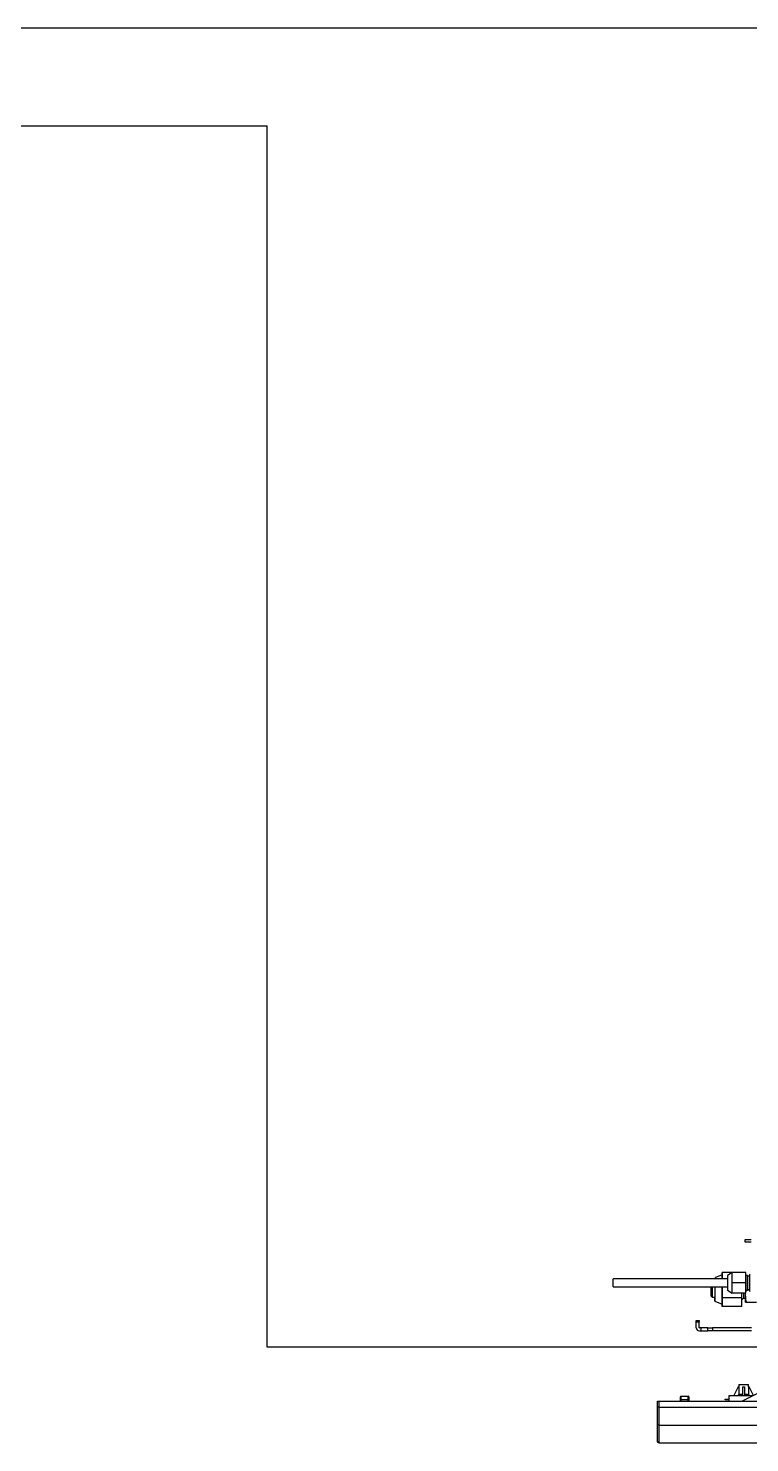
# Model space of a CAD drawing. Header units: millimetres. Extents: x 10547 to 11305, y 9897 to 10391.
# Drawn here: x 10972.53 to 10977.8, y 10281.63 to 10291.97 of the extents above; entities that cross this region are included whole.
import ezdxf

# ---------------------------------------------------------------- set-up
doc = ezdxf.new("R2010")
doc.units = ezdxf.units.MM
for name, color, linetype in [('LG-AIRCON', 240, 'Continuous'), ('LG-RLRG', 3, 'Continuous'), ('에어컨', 15, 'Continuous')]:
    doc.layers.add(name, color=color, linetype=linetype)

# ---------------------------------------------------------------- blocks, each defined once
blk = doc.blocks.new('A$C079960E7')
at = {"layer": '에어컨', "color": 0, "linetype": 'Continuous'}
for p, q in [((193.6, 294.7, 0), (193.6, 298.8, 0)), ((193.6, 298.8, 0), (194.3, 298.8, 0)), ((194.3, 294.7, 0), (193.6, 294.7, 0)), ((194.3, 298.8, 0), (196.2, 298.8, 0)), ((196.2, 294.7, 0), (194.3, 294.7, 0)), ((196.2, 298.8, 0), (199.1, 298.8, 0)), ((199.1, 294.7, 0), (196.2, 294.7, 0)), ((199.1, 298.8, 0), (202.6, 298.8, 0)), ((202.6, 294.7, 0), (199.1, 294.7, 0)), ((160, 243.9, 0), (159.9, 249.9, 0)), ((173.9, 249.9, 0), (159.9, 249.9, 0)), ((159.9, 249.9, 0), (159.9, 246.6, 0)), ((174.5, 250.3, 0), (167.7, 245.8, 0)), ((174.5, 242.7, 0), (174.5, 250.3, 0)), ((194.7, 250.3, 0), (174.5, 250.3, 0)), ((194.7, 235, 0), (194.7, 250.3, 0)), ((167.7, 240.8, 0), (0, 240.8, 0)), ((0, 240, 0), (0, 240.8, 0)), ((0, 237.9, 0), (0, 240, 0)), ((0, 235, 0), (0, 237.9, 0)), ((0, 232.2, 0), (0, 235, 0)), ((0, 230.1, 0), (0, 232.2, 0)), ((0, 229.3, 0), (0, 230.1, 0)), ((0, 229.3, 0), (167.7, 229.3, 0)), ((143.7, 229.3, 0), (143.7, 227.2, 0)), ((143.7, 227.3, 0), (143.7, 229.3, 0)), ((143.8, 226.4, 0), (143.8, 229.3, 0)), ((143.8, 229.3, 0), (143.8, 226.8, 0)), ((145.4, 229.3, 0), (145.4, 225.8, 0)), ((159.9, 246.6, 0), (149.1, 242.1, 0)), ((149.1, 240.8, 0), (149.1, 242, 0)), ((149.1, 242, 0), (149.1, 242, 0)), ((149.1, 242, 0), (149.2, 240.8, 0)), ((149.2, 229.3, 0), (149.2, 227.4, 0)), ((149.2, 229.3, 0), (149.2, 227.3, 0)), ((159.9, 246.6, 0), (160, 245.9, 0)), ((160, 245.9, 0), (160, 243.9, 0)), ((160, 240.8, 0), (160, 243.9, 0)), ((160, 243.9, 0), (160, 242.5, 0)), ((160, 242.5, 0), (160, 240.8, 0)), ((160, 225.5, 0), (160, 229.3, 0)), ((160, 229.3, 0), (160, 227.4, 0)), ((167.7, 245.8, 0), (167.7, 245.3, 0)), ((167.7, 245.3, 0), (167.7, 243.8, 0)), ((167.7, 243.8, 0), (167.7, 241.4, 0)), ((167.7, 241.4, 0), (167.7, 238.4, 0)), ((167.7, 238.4, 0), (167.7, 235, 0)), ((167.7, 235, 0), (167.7, 231.7, 0)), ((167.7, 231.7, 0), (167.7, 228.7, 0)), ((167.7, 228.7, 0), (167.7, 226.3, 0)), ((174.5, 235, 0), (174.5, 242.7, 0)), ((174.5, 227.4, 0), (174.5, 235, 0)), ((194.7, 235, 0), (174.5, 235, 0)), ((197, 245.7, 0), (194.7, 245.7, 0)), ((194.7, 219.7, 0), (194.7, 235, 0)), ((197.9, 244.8, 0), (197, 245.7, 0)), ((197, 245.1, 0), (197, 245.7, 0)), ((197, 243.6, 0), (197, 245.1, 0)), ((197, 241.3, 0), (197, 243.6, 0)), ((197, 238.3, 0), (197, 241.3, 0)), ((197, 235, 0), (197, 238.3, 0)), ((197, 231.8, 0), (197, 235, 0)), ((197, 228.8, 0), (197, 231.8, 0)), ((197, 226.5, 0), (197, 228.8, 0)), ((200.1, 244.8, 0), (197.9, 244.8, 0)), ((197.9, 244.3, 0), (197.9, 244.8, 0)), ((197.9, 242.9, 0), (197.9, 244.3, 0)), ((197.9, 240.8, 0), (197.9, 242.9, 0)), ((197.9, 238, 0), (197.9, 240.8, 0)), ((197.9, 235, 0), (197.9, 238, 0)), ((197.9, 232, 0), (197.9, 235, 0)), ((197.9, 229.3, 0), (197.9, 232, 0)), ((197.9, 227.2, 0), (197.9, 229.3, 0)), ((200.1, 246, 0), (200.1, 245.5, 0)), ((200.1, 245.5, 0), (200.1, 243.9, 0)), ((200.1, 243.9, 0), (200.1, 241.5, 0)), ((200.1, 241.5, 0), (200.1, 238.4, 0)), ((200.1, 238.4, 0), (200.1, 235, 0)), ((200.1, 235, 0), (200.1, 231.7, 0)), ((200.1, 231.7, 0), (200.1, 228.6, 0)), ((143.7, 225, 0), (143.7, 227.3, 0)), ((143.7, 227.2, 0), (143.7, 225, 0)), ((143.7, 225, 0), (143.7, 221.9, 0)), ((143.7, 222.2, 0), (143.7, 225, 0)), ((143.7, 219.8, 0), (143.7, 222.2, 0)), ((143.7, 221.9, 0), (143.7, 219.2, 0)), ((143.7, 218.2, 0), (143.7, 219.8, 0)), ((143.7, 219.2, 0), (143.7, 217.1, 0)), ((143.8, 219.1, 0), (143.7, 217.8, 0)), ((143.7, 217.5, 0), (143.7, 218.2, 0)), ((143.7, 217.8, 0), (143.7, 217.5, 0)), ((143.7, 217.1, 0), (143.7, 215.8, 0)), ((143.7, 215.5, 0), (143.8, 216.2, 0)), ((143.7, 215.8, 0), (143.7, 215.5, 0)), ((143.7, 215.5, 0), (145.4, 213.8, 0)), ((143.8, 226.8, 0), (143.8, 223.9, 0)), ((143.8, 223.2, 0), (143.8, 226.4, 0)), ((143.8, 223.9, 0), (143.8, 221.3, 0)), ((143.8, 220.3, 0), (143.8, 223.2, 0)), ((143.8, 221.3, 0), (143.8, 219.1, 0)), ((143.8, 217.9, 0), (143.8, 220.3, 0)), ((143.8, 216.2, 0), (143.8, 217.9, 0)), ((145.4, 225.8, 0), (145.4, 222.1, 0)), ((145.4, 222.1, 0), (145.4, 218.8, 0)), ((145.4, 218.8, 0), (145.4, 216.1, 0)), ((145.4, 216.1, 0), (145.4, 214.4, 0)), ((145.4, 214.4, 0), (145.4, 213.8, 0)), ((145.4, 213.8, 0), (149.1, 213.8, 0)), ((149.2, 214.1, 0), (149.1, 213.4, 0)), ((149.1, 211, 0), (149.1, 213.8, 0)), ((149.1, 213.4, 0), (149.1, 213.8, 0)), ((149.1, 209.1, 0), (149.1, 211, 0)), ((149.1, 208, 0), (149.1, 209.1, 0)), ((149.2, 209, 0), (149.1, 208, 0)), ((149.1, 208, 0), (149.1, 208, 0)), ((149.1, 207.9, 0), (159.9, 203.4, 0)), ((149.2, 227.4, 0), (149.2, 225.4, 0)), ((149.2, 227.3, 0), (149.2, 225.3, 0)), ((149.2, 225.4, 0), (149.2, 221.2, 0)), ((149.2, 225.3, 0), (149.2, 221.7, 0)), ((149.2, 221.7, 0), (149.2, 218.4, 0)), ((149.2, 221.2, 0), (149.2, 217.3, 0)), ((149.2, 218.4, 0), (149.2, 215.8, 0)), ((149.2, 217.3, 0), (149.2, 213.8, 0)), ((149.2, 215.8, 0), (149.2, 214.1, 0)), ((149.2, 213.8, 0), (149.2, 211, 0)), ((149.2, 211, 0), (149.2, 209, 0)), ((160, 227.4, 0), (160, 225.5, 0)), ((160, 213, 0), (160, 225.5, 0)), ((160, 225.5, 0), (160, 221, 0)), ((160, 221, 0), (160, 216.6, 0)), ((160, 216.6, 0), (160, 212.7, 0)), ((160, 206.5, 0), (160, 213, 0)), ((188.8, 213, 0), (160, 213, 0)), ((160, 212.7, 0), (160, 209.3, 0)), ((160, 209.3, 0), (160, 206.5, 0)), ((167.7, 226.3, 0), (167.7, 224.8, 0)), ((167.7, 224.8, 0), (167.7, 224.2, 0)), ((167.7, 224.2, 0), (174.5, 219.7, 0)), ((174.5, 219.7, 0), (174.5, 227.4, 0)), ((194.7, 219.7, 0), (174.5, 219.7, 0)), ((188.7, 200.1, 0), (188.8, 213, 0)), ((188.8, 213, 0), (188.8, 219.7, 0)), ((188.8, 210.2, 0), (191.1, 212.4, 0)), ((191.1, 219.7, 0), (191.1, 216.7, 0)), ((191.1, 216.7, 0), (191.1, 214.4, 0)), ((191.1, 214.4, 0), (191.1, 212.9, 0)), ((191.1, 212.9, 0), (191.1, 212.4, 0)), ((191.1, 212.4, 0), (194.1, 212.4, 0)), ((194, 218.5, 0), (194.1, 213.3, 0)), ((194.1, 212.9, 0), (194.2, 214.4, 0)), ((194.1, 213.3, 0), (194.1, 209.7, 0)), ((194.1, 212.4, 0), (194.1, 212.9, 0)), ((194.1, 209.7, 0), (194.1, 207.3, 0)), ((194.2, 218.5, 0), (194.4, 219.8, 0)), ((194.2, 219.1, 0), (194.2, 219.7, 0)), ((194.2, 216.7, 0), (194.2, 219.7, 0)), ((194.2, 218.5, 0), (194.2, 219.1, 0)), ((194.2, 213.3, 0), (194.2, 218.5, 0)), ((194.2, 214.4, 0), (194.2, 216.7, 0)), ((194.2, 209.7, 0), (194.2, 213.3, 0)), ((194.8, 209.9, 0), (194.2, 213.3, 0)), ((194.2, 207.3, 0), (194.2, 209.7, 0)), ((194.6, 221.1, 0), (195.6, 224.5, 0)), ((194.7, 224.4, 0), (197, 224.4, 0)), ((195.8, 206.5, 0), (194.8, 209.9, 0)), ((197, 224.9, 0), (197, 226.5, 0)), ((197, 224.4, 0), (197.9, 225.3, 0)), ((197, 224.4, 0), (197, 224.9, 0)), ((197.1, 224.5, 0), (200.1, 224.5, 0)), ((197.9, 225.8, 0), (197.9, 227.2, 0)), ((197.9, 225.3, 0), (197.9, 225.8, 0)), ((197.9, 225.3, 0), (200.1, 225.3, 0)), ((200.1, 228.6, 0), (200.1, 226.2, 0)), ((200.1, 226.2, 0), (200.1, 224.6, 0)), ((200.1, 224.6, 0), (200.1, 224.1, 0)), ((159.9, 200.1, 0), (160, 206.5, 0)), ((160, 204.2, 0), (159.9, 203.4, 0)), ((159.9, 203.4, 0), (159.9, 200.1, 0)), ((188.7, 200.1, 0), (159.9, 200.1, 0)), ((160, 206.5, 0), (160, 204.2, 0)), ((194.1, 207.3, 0), (194.1, 206.5, 0)), ((194.1, 206.5, 0), (194.2, 207.3, 0)), ((194.1, 206.5, 0), (194.6, 206.5, 0)), ((194.6, 206.5, 0), (195.8, 206.5, 0)), ((195.8, 206.5, 0), (210.6, 206.5, 0)), ((122, 179.8, 0), (126.1, 179.8, 0)), ((122, 179, 0), (122, 179.8, 0)), ((122, 177.1, 0), (122, 179, 0)), ((126.1, 177.1, 0), (122, 177.1, 0)), ((122, 169, 0), (122, 177.1, 0)), ((126.1, 179.8, 0), (126.1, 179, 0)), ((126.1, 179, 0), (126.1, 177.1, 0)), ((126.1, 169, 0), (126.1, 177.1, 0)), ((129.2, 168.7, 0), (126.5, 168.7, 0)), ((129.2, 164.5, 0), (129.2, 168.7, 0)), ((139.1, 168.7, 0), (129.2, 168.7, 0)), ((139.1, 164.5, 0), (139.1, 168.7, 0)), ((139.1, 168.7, 0), (142.1, 168.7, 0)), ((142.1, 168.7, 0), (145.8, 168.7, 0)), ((145.8, 168.7, 0), (145.8, 164.5, 0)), ((203.1, 168.7, 0), (145.8, 168.7, 0)), ((126.5, 164.5, 0), (129.2, 164.5, 0)), ((129.2, 164.5, 0), (139.1, 164.5, 0)), ((142.1, 164.5, 0), (139.1, 164.5, 0)), ((145.8, 164.5, 0), (142.1, 164.5, 0)), ((203.1, 164.5, 0), (145.8, 164.5, 0)), ((184.4, 85.5, 0), (184.4, 81.9, 0)), ((184.4, 85.5, 0), (185, 85.5, 0)), ((185, 85.5, 0), (186.5, 85.5, 0)), ((186.5, 85.5, 0), (188.9, 85.5, 0)), ((188.9, 85.5, 0), (191.6, 85.5, 0)), ((191.6, 85.5, 0), (194.4, 85.5, 0)), ((194.4, 85.5, 0), (196.7, 85.5, 0)), ((196.7, 85.5, 0), (198.3, 85.5, 0)), ((198.3, 85.5, 0), (198.8, 85.5, 0)), ((198.8, 81.9, 0), (198.8, 85.5, 0)), ((98.6, 66.9, 0), (98.6, 67.5, 0)), ((98.6, 65.3, 0), (98.6, 66.9, 0)), ((98.6, 63, 0), (98.6, 65.3, 0)), ((98.6, 61.2, 0), (98.6, 63, 0)), ((98.6, 63, 0), (98.8, 63, 0)), ((98.8, 63, 0), (99.5, 63, 0)), ((99.5, 68.4, 0), (110.3, 68.4, 0)), ((99.5, 68.4, 0), (99.5, 67.7, 0)), ((99.5, 67.7, 0), (99.5, 65.7, 0)), ((99.5, 65.7, 0), (99.5, 63, 0)), ((110.3, 63, 0), (99.5, 63, 0)), ((99.5, 63, 0), (99.5, 61.2, 0)), ((110.3, 67.7, 0), (110.3, 68.4, 0)), ((110.3, 65.7, 0), (110.3, 67.7, 0)), ((110.3, 63, 0), (110.3, 65.7, 0)), ((110.3, 61.2, 0), (110.3, 63, 0)), ((110.9, 63, 0), (110.3, 63, 0)), ((111.2, 63, 0), (110.9, 63, 0)), ((111.2, 67.5, 0), (111.2, 66.9, 0)), ((111.2, 66.9, 0), (111.2, 65.3, 0)), ((111.2, 65.3, 0), (111.2, 63, 0)), ((111.2, 63, 0), (111.2, 61.2, 0)), ((164.6, 62.8, 0), (164.6, 63.9, 0)), ((164.6, 63.9, 0), (165.3, 63.9, 0)), ((165.3, 62.8, 0), (164.6, 62.8, 0)), ((165.3, 63.9, 0), (167.3, 63.9, 0)), ((167.3, 62.8, 0), (165.3, 62.8, 0)), ((167.3, 63.9, 0), (170, 63.9, 0)), ((170, 62.8, 0), (167.3, 62.8, 0)), ((170, 63.9, 0), (170, 62.8, 0)), ((170, 63.9, 0), (170.4, 63.9, 0)), ((170, 62.8, 0), (170.4, 62.8, 0)), ((170.4, 61.2, 0), (170.4, 69.3, 0)), ((170.4, 69.3, 0), (205.7, 69.3, 0)), ((183.6, 81.9, 0), (177.3, 69.3, 0)), ((182.7, 69.3, 0), (183, 69.3, 0)), ((183, 69.3, 0), (183.3, 69.4, 0)), ((183.3, 69.4, 0), (183.6, 69.5, 0)), ((183.6, 81.9, 0), (184.5, 81.9, 0)), ((183.6, 69.5, 0), (183.9, 69.7, 0)), ((183.9, 69.7, 0), (184.1, 69.9, 0)), ((184.1, 69.9, 0), (184.3, 70.2, 0)), ((184.3, 70.2, 0), (184.4, 70.4, 0)), ((184.4, 70.4, 0), (184.5, 70.7, 0)), ((184.5, 81.9, 0), (184.5, 71.1, 0)), ((184.5, 71.1, 0), (185.6, 71.1, 0)), ((184.5, 70.9, 0), (184.5, 71.1, 0)), ((184.5, 70.7, 0), (184.5, 70.9, 0)), ((185.6, 71.1, 0), (187.6, 71.1, 0)), ((187.6, 71.1, 0), (190.3, 71.1, 0)), ((225.5, 79.2, 0), (189.5, 61.2, 0)), ((190.3, 81.9, 0), (193, 81.9, 0)), ((190.3, 69.3, 0), (190.3, 81.9, 0)), ((193, 81.9, 0), (193, 69.3, 0)), ((193, 71.1, 0), (195.6, 71.1, 0)), ((195.6, 71.1, 0), (197.6, 71.1, 0)), ((197.6, 71.1, 0), (198.7, 71.1, 0)), ((198.7, 81.9, 0), (198.7, 71.1, 0)), ((198.7, 81.9, 0), (199.6, 81.9, 0)), ((198.7, 71.1, 0), (198.7, 70.8, 0)), ((198.7, 70.8, 0), (198.8, 70.5, 0)), ((198.8, 70.5, 0), (198.9, 70.2, 0)), ((198.9, 70.2, 0), (199.1, 70, 0)), ((199.1, 70, 0), (199.3, 69.8, 0)), ((199.3, 69.8, 0), (199.5, 69.6, 0)), ((199.5, 69.6, 0), (199.8, 69.4, 0)), ((205.8, 69.4, 0), (199.6, 81.9, 0)), ((199.8, 69.4, 0), (200.1, 69.3, 0)), ((200.1, 69.3, 0), (200.3, 69.3, 0)), ((200.3, 69.3, 0), (200.5, 69.3, 0)), ((65.3, 52.7, 0), (65.3, 61.2, 0)), ((65.3, 61.2, 0), (65.8, 61.2, 0)), ((65.3, 46.7, 0), (65.3, 52.7, 0)), ((65.3, 52.6, 0), (65.3, 52.7, 0)), ((65.3, 52.7, 0), (65.3, 52.7, 0)), ((65.3, 52.7, 0), (65.3, 52.7, 0)), ((65.4, 52.5, 0), (65.3, 52.6, 0)), ((65.3, 52.6, 0), (65.3, 52.6, 0)), ((65.3, 41.3, 0), (65.3, 46.7, 0)), ((65.6, 52.4, 0), (65.4, 52.5, 0)), ((65.7, 52.4, 0), (65.6, 52.4, 0)), ((66, 52.3, 0), (65.7, 52.4, 0)), ((65.8, 61.2, 0), (67.1, 61.2, 0)), ((66.2, 52.3, 0), (66, 52.3, 0)), ((66.5, 52.2, 0), (66.2, 52.3, 0)), ((66.8, 52.2, 0), (66.5, 52.2, 0)), ((67.1, 52.2, 0), (66.8, 52.2, 0)), ((67.1, 61.2, 0), (67.1, 52.2, 0)), ((67.1, 61.2, 0), (260.6, 61.2, 0)), ((67.1, 52.2, 0), (260.6, 52.2, 0)), ((67.1, 52.2, 0), (67.1, 45.9, 0)), ((67.1, 45.9, 0), (67.1, 40.2, 0)), ((65.3, 36.7, 0), (65.3, 41.3, 0)), ((65.3, 33, 0), (65.3, 36.7, 0)), ((65.3, 30.1, 0), (65.3, 33, 0)), ((65.3, 28.3, 0), (65.3, 30.1, 0)), ((65.3, 27.5, 0), (65.3, 28.3, 0)), ((65.3, 1.8, 0), (65.3, 27.5, 0)), ((65.8, 26.2, 0), (65.3, 27.5, 0)), ((67.1, 25.7, 0), (65.8, 26.2, 0)), ((67.1, 40.2, 0), (67.1, 35.4, 0)), ((67.1, 35.4, 0), (67.1, 31.4, 0)), ((67.1, 31.4, 0), (67.1, 28.5, 0)), ((67.1, 28.5, 0), (67.1, 26.5, 0)), ((67.1, 26.5, 0), (67.1, 25.7, 0)), ((67.1, 25.7, 0), (260.6, 25.7, 0)), ((67.1, 25.7, 0), (67.1, 0, 0)), ((65.8, 0.5, 0), (65.3, 1.8, 0)), ((67.1, 0, 0), (65.8, 0.5, 0)), ((67.1, 0, 0), (260.6, 0, 0))]:
    blk.add_line(p, q, dxfattribs=at)
for centre, radius, start, end in [((203.7, 246, 0), 3.6, 152.7263, 180), ((203.7, 224.1, 0), 3.6, 180, 207.2651), ((126.5, 169, 0), 4.5, 180, 270), ((126.5, 169, 0), 0.36, 180, 270), ((99.5, 67.5, 0), 0.9, 90, 180), ((110.3, 67.5, 0), 0.9, 0, 90)]:
    blk.add_arc(centre, radius, start, end, dxfattribs=at)

msp = doc.modelspace()

# ---------------------------------------------------------------- linework, layer by layer
at = {"layer": 'LG-RLRG'}
for p, q in [((11025.37, 10291.972), (10853.843, 10291.972, 0)), ((10971.895, 10291.259, 0), (10974.271, 10291.259, 0))]:
    msp.add_line(p, q, dxfattribs=at)
at = {"layer": 'LG-RLRG', "ltscale": 0.5}
for p, q in [((10974.271, 10282.326), (10974.271, 10291.259, 0)), ((10977.998, 10282.326), (10974.271, 10282.326))]:
    msp.add_line(p, q, dxfattribs=at)

# ---------------------------------------------------------------- block references
at = {"layer": 'LG-AIRCON', "xscale": 0.004976538546813596, "yscale": 0.004976538546813596, "zscale": 0.004976538546813596}
msp.add_blockref('A$C079960E7', (10976.799, 10281.628), dxfattribs=at)

doc.saveas('drawing.dxf')
